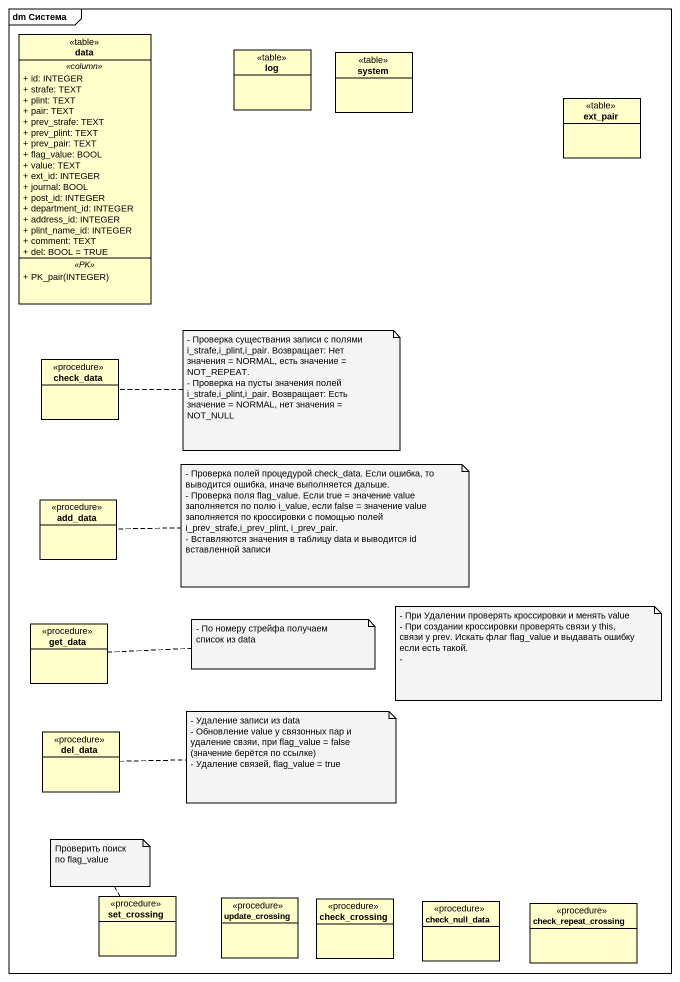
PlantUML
@startuml
mainframe dm Система
hide circle
hide empty members
skinparam classAttributeIconSize 0
class data <<table>> {
  .. <<column>> ..
  + id: INTEGER
  + strafe: TEXT
  + plint: TEXT
  + pair: TEXT
  + prev_strafe: TEXT
  + prev_plint: TEXT
  + prev_pair: TEXT
  + flag_value: BOOL
  + value: TEXT
  + ext_id: INTEGER
  + journal: BOOL
  + post_id: INTEGER
  + department_id: INTEGER
  + address_id: INTEGER
  + plint_name_id: INTEGER
  + comment: TEXT
  + del: BOOL = TRUE
  .. <<PK>> ..
  + PK_pair(INTEGER)
}
class log <<table>>
class system <<table>>
class ext_pair <<table>>
class check_data <<procedure>>
class add_data <<procedure>>
class get_data <<procedure>>
class del_data <<procedure>>
class set_crossing <<procedure>>
class update_crossing <<procedure>>
class check_crossing <<procedure>>
class check_null_data <<procedure>>
class check_repeat_crossing <<procedure>>
note right of check_data
  - Проверка существания записи с полями i_strafe,i_plint,i_pair. Возвращает: Нет значения = NORMAL, есть значение = NOT_REPEAT.
  - Проверка на пусты значения полей i_strafe,i_plint,i_pair. Возвращает: Есть значение = NORMAL, нет значения = NOT_NULL
end note
note right of add_data
  - Проверка полей процедурой check_data. Если ошибка, то выводится ошибка, иначе выполняется дальше.
  - Проверка поля flag_value. Если true = значение value заполняется по полю i_value, если false = значение value заполняется по кроссировки с помощью полей i_prev_strafe,i_prev_plint, i_prev_pair.
  - Вставляются значения в таблицу data и выводится id вставленной записи
end note
note right of get_data : - По номеру стрейфа получаем список из data
note as N4
  - При Удалении проверять кроссировки и менять value
  - При создании кроссировки проверять связи у this, связи у prev. Искать флаг flag_value и выдавать ошибку если есть такой.
  -
end note
note right of del_data
  - Удаление записи из data
  - Обновление value у связонных пар и удаление свзяи, при flag_value = false (значение берётся по ссылке)
  - Удаление связей, flag_value = true
end note
note top of set_crossing : Проверить поиск по flag_value
@enduml
